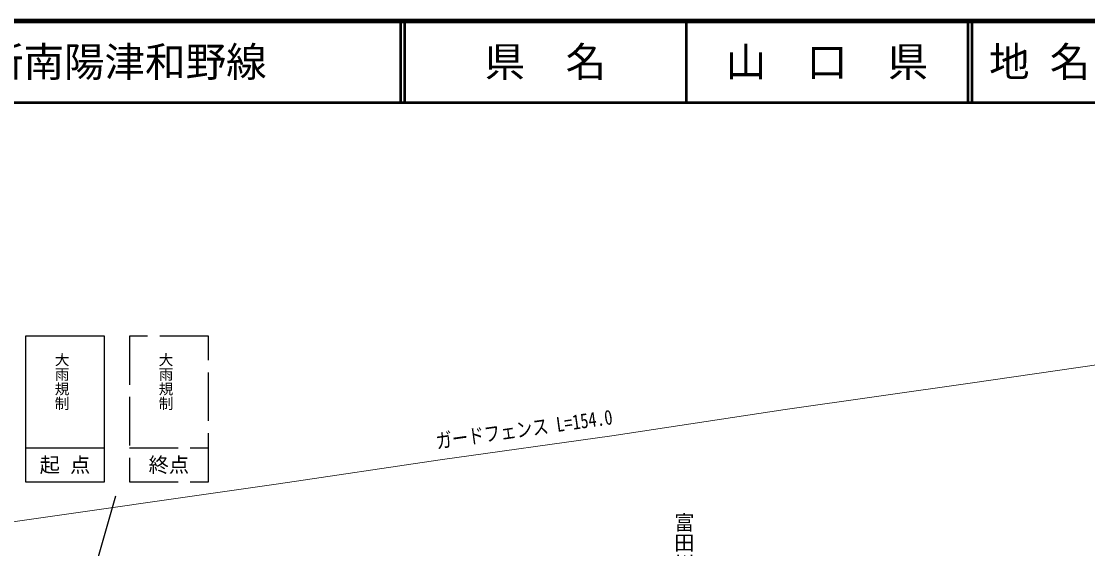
# Model space of a CAD drawing. Units: millimetres at full size, sheet at 1:1000; details may follow other scales. Extents: x 40000 to 680000, y 20000 to 380000.
# Drawn here: x 250966 to 382542, y 314937 to 380000 of the extents above; entities that cross this region are included whole.
import ezdxf
from ezdxf.enums import TextEntityAlignment as Align

# ---------------------------------------------------------------- set-up
doc = ezdxf.new("R2010")
doc.units = ezdxf.units.MM
doc.header["$LTSCALE"] = 1000
doc.linetypes.add('DASHED', pattern=[7.5, 6, -1.5])
doc.layers.add('M-BMK-HTXT', color=7, linetype='Continuous')
doc.layers.add('M-TTL-TXT', color=7, linetype='Continuous')
for name, color, linetype, lineweight in [('M-STR-HTXT', 7, 'Continuous', 13), ('M-STR-STRC', 7, 'Continuous', 25), ('M-TTL', 2, 'Continuous', 140), ('M-TTL-LINE', 7, 'Continuous', 50)]:
    doc.layers.add(name, color=color, linetype=linetype, lineweight=lineweight)
doc.styles.add('@ＭＳ ゴシック', font='')
doc.styles.add('ＭＳ ゴシック', font='')
doc.styles.get('@ＭＳ ゴシック').set_extended_font_data('@MS Gothic')
doc.styles.get('ＭＳ ゴシック').set_extended_font_data('MS Gothic')

msp = doc.modelspace()

# ---------------------------------------------------------------- linework, layer by layer
at = {"layer": 'M-STR-HTXT'}
msp.add_lwpolyline([(246695, 317780), (282684, 322922), (302642, 325892), (323813, 328848), (345233, 332119), (368037, 335356), (397802, 339664)], dxfattribs=at)
at = {"layer": 'M-STR-STRC'}
for p, q in [((251484, 327361), (261222, 327361)), ((257060, 301987), (262613, 321448))]:
    msp.add_line(p, q, dxfattribs=at)
at = {"layer": 'M-STR-STRC', "linetype": 'DASHED'}
msp.add_line((264305, 327361), (274043, 327361), dxfattribs=at)
at = {"layer": 'M-STR-STRC'}
msp.add_lwpolyline([(251484, 323189), (261222, 323189), (261222, 341160), (251484, 341160)], close=True, dxfattribs=at)
at = {"layer": 'M-STR-STRC', "linetype": 'DASHED'}
msp.add_lwpolyline([(264305, 323189), (274043, 323189), (274043, 341160), (264305, 341160)], close=True, dxfattribs=at)
at = {"layer": 'M-TTL'}
msp.add_line((680000, 380000), (40000, 380000), dxfattribs=at)
at = {"layer": 'M-TTL-LINE'}
for p, q in [((297750, 380000), (297750, 370000)), ((298250, 380000), (298250, 370000)), ((333000, 380000), (333000, 370000)), ((367750, 380000), (367750, 370000)), ((368250, 380000), (368250, 370000)), ((40000, 370000), (680000, 370000))]:
    msp.add_line(p, q, dxfattribs=at)

# ---------------------------------------------------------------- texts
at = {"layer": 'M-BMK-HTXT', "style": '@ＭＳ ゴシック'}
msp.add_text('富田川', height=1833, rotation=270, dxfattribs=at).set_placement((332740, 319443), align=Align.MIDDLE_LEFT)
at = {"layer": 'M-STR-HTXT', "style": 'ＭＳ ゴシック', "width": 0.8}
msp.add_text('ガードフェンス L=154.0', height=1833, rotation=7.948, dxfattribs=at).set_placement((313207, 328237), align=Align.BOTTOM_CENTER)
at = {"layer": 'M-STR-STRC', "style": '@ＭＳ ゴシック'}
for p in [(255974, 339163), (268795, 339163)]:
    msp.add_text('大雨規制', height=1320, rotation=270, dxfattribs=at).set_placement(p, align=Align.MIDDLE_LEFT)
at = {"layer": 'M-STR-STRC', "style": 'ＭＳ ゴシック'}
for s, p in [('起 点', (256353, 325275)), ('終点', (269174, 325275))]:
    msp.add_text(s, height=1833, dxfattribs=at).set_placement(p, align=Align.MIDDLE_CENTER)
at = {"layer": 'M-TTL-TXT', "style": 'ＭＳ ゴシック'}
for s, p in [('主要地方道\u3000新南陽津和野線', (216234, 375000)), ('地 名', (370380, 375000))]:
    msp.add_text(s, height=3666, dxfattribs=at).set_placement(p, align=Align.MIDDLE_LEFT)
for s, p in [('県\u3000名', (315625, 375000)), ('山\u3000口\u3000県', (350375, 375000))]:
    msp.add_text(s, height=3666, dxfattribs=at).set_placement(p, align=Align.MIDDLE_CENTER)

doc.saveas('drawing.dxf')
